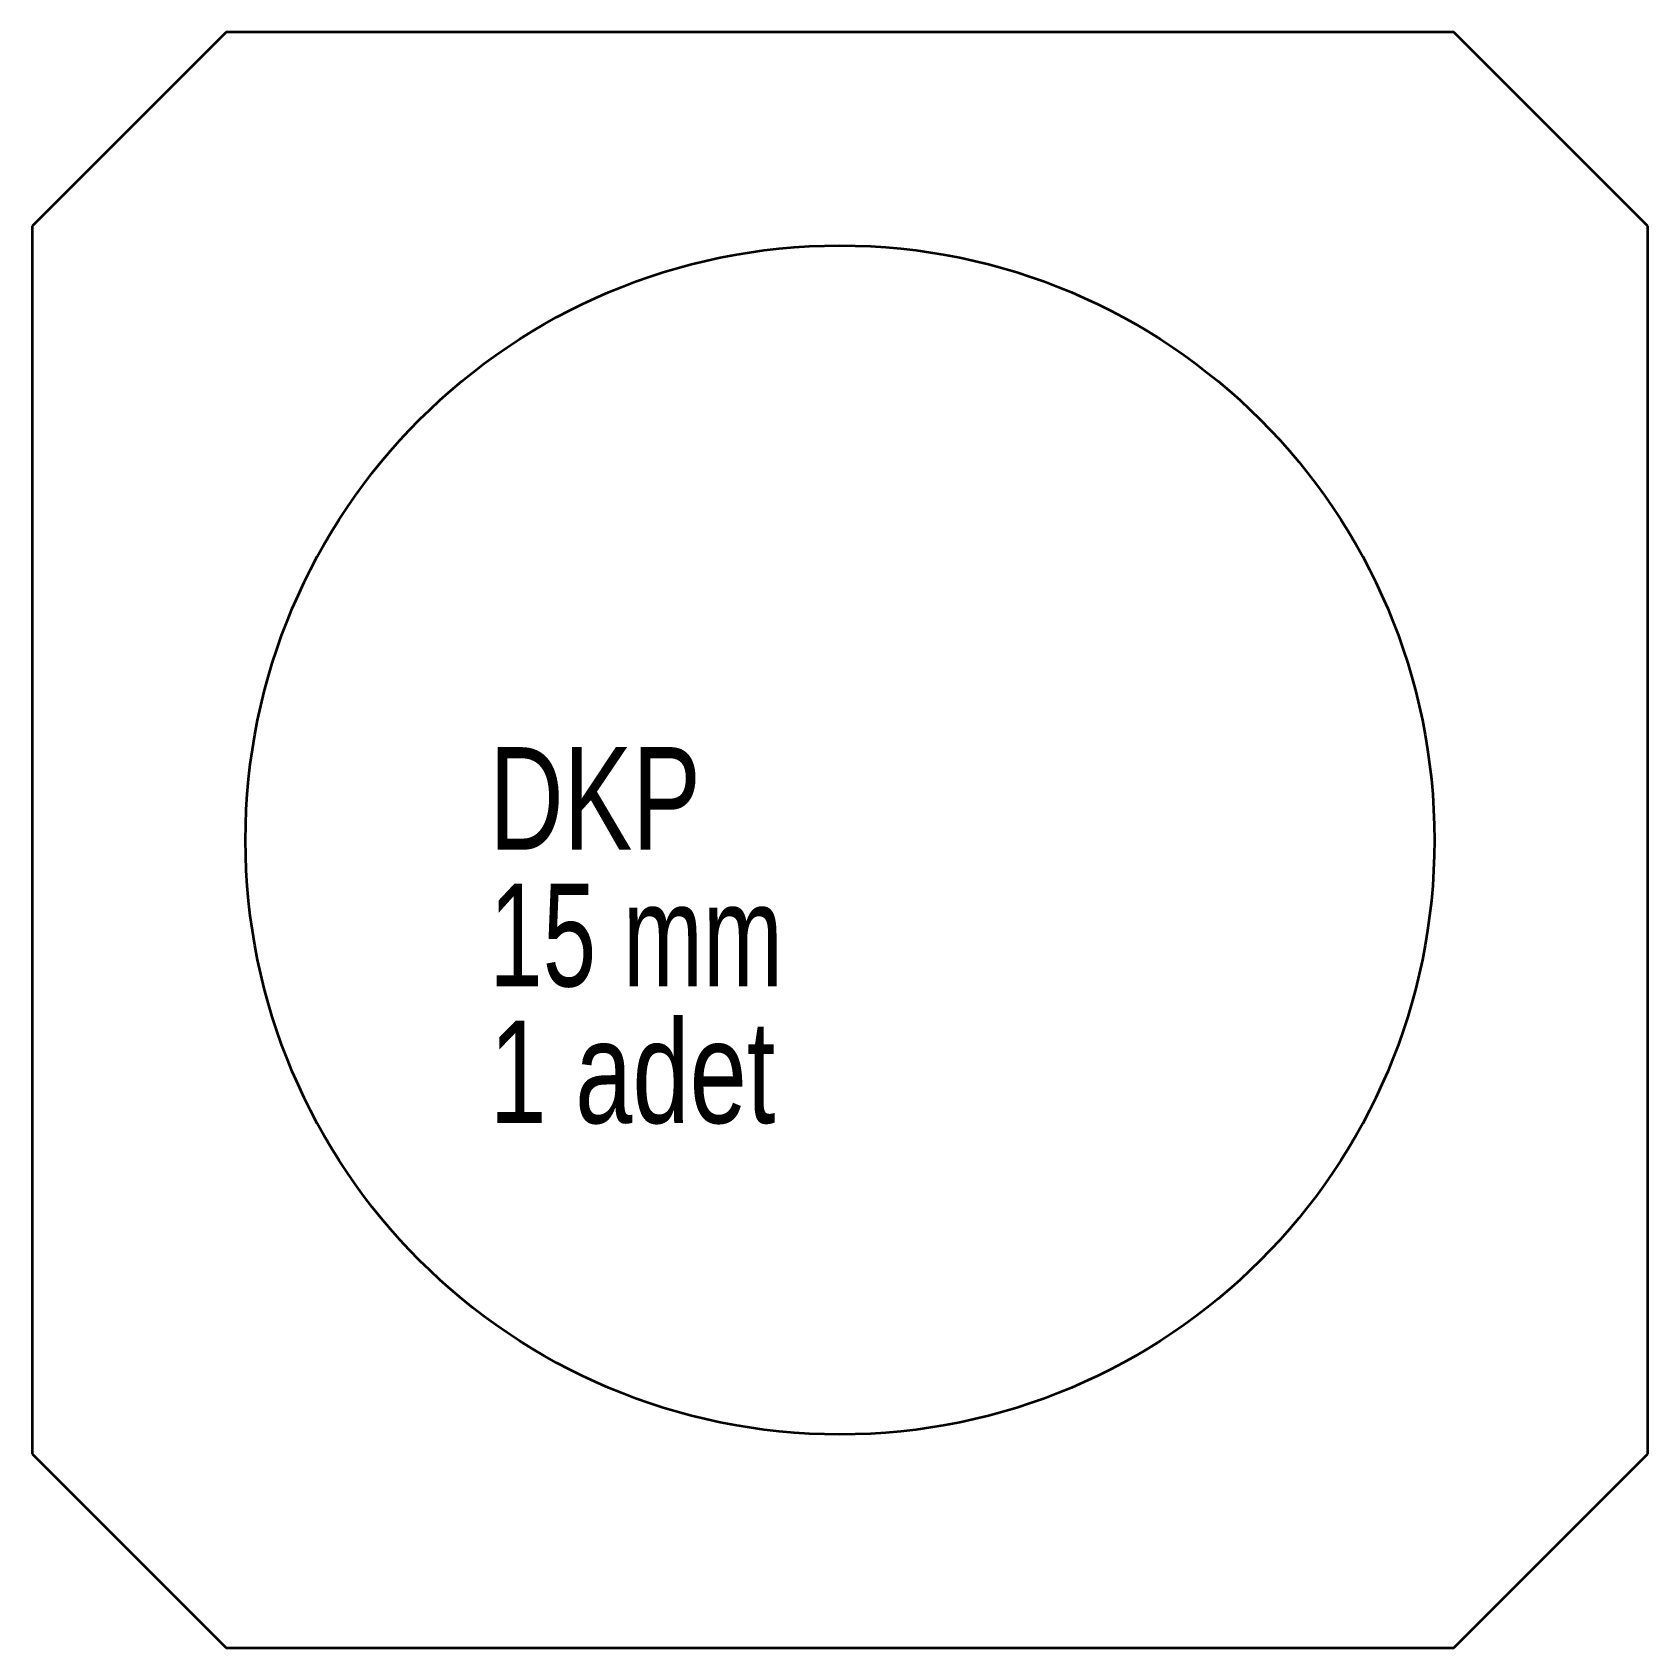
# Model space of a CAD drawing. Header units: millimetres. Extents: x -136 to -11, y 44 to 169.
import ezdxf

# ---------------------------------------------------------------- set-up
doc = ezdxf.new("R2010")
doc.units = ezdxf.units.MM
doc.styles.add('SLDTEXTSTYLE0', font='TXT', dxfattribs={"width": 0.75})
doc.styles.add('SLDTEXTSTYLE1', font='TXT', dxfattribs={"width": 0.7})

# ---------------------------------------------------------------- blocks, each defined once
blk = doc.blocks.new('SW_NOTE_0')
at = {"color": 0, "linetype": 'Continuous', "lineweight": 0, "char_height": 7.938, "attachment_point": 1}
for s, insert, style in [('DKP', (0, 10.23), 'SLDTEXTSTYLE0'), ('15 mm', (0, -0.35), 'SLDTEXTSTYLE1'), ('1 adet', (0, -10.93), 'SLDTEXTSTYLE0')]:
    blk.add_mtext(s, dxfattribs=dict(at, insert=insert, style=style))

msp = doc.modelspace()

# ---------------------------------------------------------------- linework, layer by layer
at = {"color": 7, "linetype": 'Continuous', "lineweight": 35}
for p, q in [((-120.65, 168.91), (-135.65, 153.91)), ((-25.65, 168.91), (-120.65, 168.91)), ((-10.65, 153.91), (-25.65, 168.91)), ((-135.65, 153.91), (-135.65, 58.91)), ((-10.65, 58.91), (-10.65, 153.91)), ((-135.65, 58.91), (-120.65, 43.91)), ((-25.65, 43.91), (-10.65, 58.91)), ((-120.65, 43.91), (-25.65, 43.91))]:
    msp.add_line(p, q, dxfattribs=at)
msp.add_circle((-73.15, 106.41), 46, dxfattribs=at)

# ---------------------------------------------------------------- block references
at = {"color": 7, "linetype": 'Continuous', "lineweight": 0}
msp.add_blockref('SW_NOTE_0', (-100.28, 103.37), dxfattribs=at)

doc.saveas('drawing.dxf')
